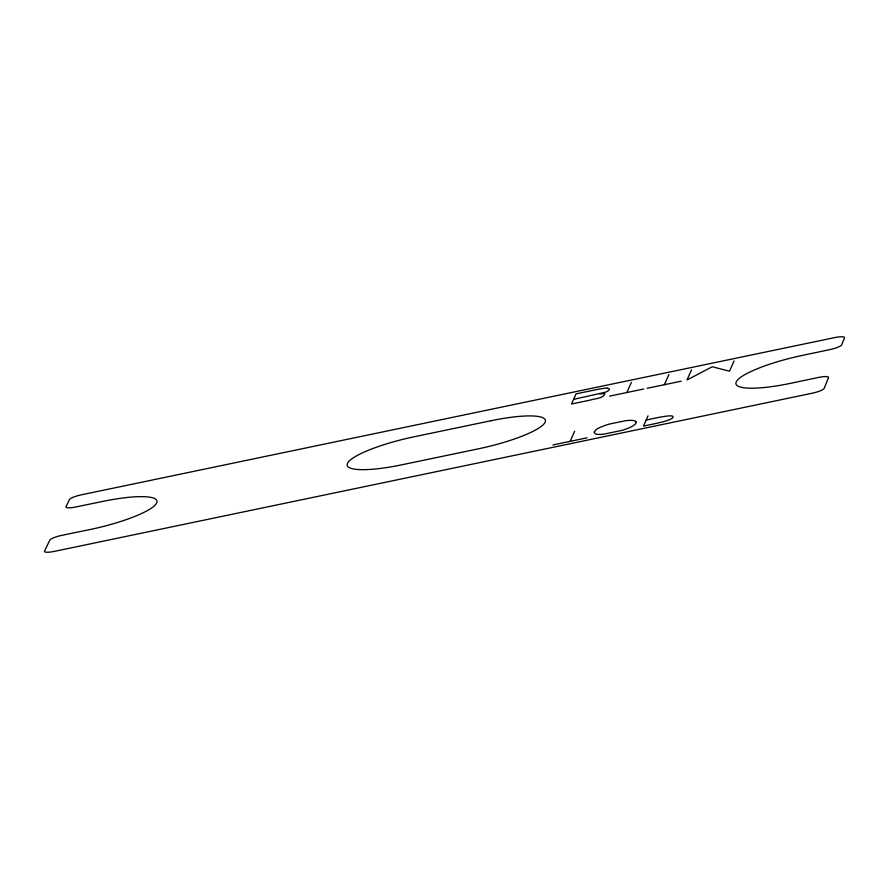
<?xml version="1.0" encoding="UTF-8"?>
<svg xmlns="http://www.w3.org/2000/svg" width="889" height="889" viewBox="0 0 889 889"><rect width="100%" height="100%" fill="white"/><g stroke="black" fill="none" stroke-linecap="round" stroke-linejoin="round"><path stroke-width="1.33" d="M570.16 441.355L574.672 431.176M626.867 392.527L631.379 382.359M648.014 415.841L643.48 426.075L651.581 424.386A76.721 15.169 -13.5 0 0 656.171 423.397L662.872 421.831A19.069 3.767 -13.5 0 0 664.316 421.419L667.295 420.486A12.968 2.567 -13.5 0 0 669.884 419.475A9.201 1.822 -13.5 0 0 671.506 418.619L671.695 418.497A12.49 2.467 -13.5 0 0 672.651 417.619M664.372 384.704L668.884 374.525M691.531 369.78L687.008 379.981L712.245 366.757L729.513 371.202L734.058 360.945M573.783 399.317L605.542 392.182A10.768 2.134 -13.5 0 0 608.054 390.871A23.97 4.734 -13.5 0 0 609.209 389.726A11.757 2.323 -13.5 0 0 609.021 388.749A17.102 3.378 -13.5 0 0 607.22 388.193M646.314 420.019L652.048 418.775A71.253 14.08 -13.5 0 1 656.86 417.774A45.372 8.968 -13.5 0 1 661.405 416.908L665.194 416.308A36.482 7.212 -13.5 0 1 668.261 415.941L670.495 415.841A12.013 2.378 -13.5 0 1 671.317 415.885A10.201 2.011 -13.5 0 1 672.695 416.252L672.94 416.674A28.692 5.667 -13.5 0 1 672.662 417.608M609.621 396.127L643.714 389.015M647.125 388.304L681.207 381.192M552.925 444.945L587.007 437.833M599.764 393.905L604.098 393.627A6.267 1.233 -13.5 0 1 604.876 393.871C603.542 398.605 594.33 398.528 590.174 400.117L571.56 403.995L576.05 393.871L599.197 389.071A17.235 3.412 -13.5 0 1 603.653 388.371A8.69 1.722 -13.5 0 1 607.231 388.193M636.302 422.186L635.313 424.131L632.857 425.953A22.136 4.378 -13.5 0 1 629.701 427.553A20.892 4.134 -13.5 0 1 627.278 428.554L626.401 428.887A18.88 3.734 -13.5 0 1 621.667 430.443L604.042 434.121A18.469 3.645 -13.5 0 1 599.842 434.41L599.119 434.41A20.114 3.978 -13.5 0 1 597.786 434.354A21.769 4.301 -13.5 0 1 595.43 433.932L593.996 432.176L596.497 429.309A21.781 4.301 -13.5 0 1 600.031 427.431L605.009 425.453A19.425 3.834 -13.5 0 1 609.821 423.953L625.978 420.664A18.902 3.734 -13.5 0 1 630.157 420.364L632.235 420.397A21.892 4.323 -13.5 0 1 635.402 421.042L636.302 422.186M828.481 377.658L824.159 388.393A11.346 2.245 -13.5 0 1 812.146 393.238L54.24 551.402A11.346 2.245 -13.5 0 1 44.517 551.102L49.806 540.156A11.346 2.245 -13.5 0 1 62.019 535.311L89.445 529.655A62.374 12.335 -13.5 0 0 156.642 503.03A62.374 12.335 -13.5 0 0 103.157 501.329L75.732 506.986A11.346 2.245 -13.5 0 1 66.008 506.686L69.431 499.596A11.346 2.245 -13.5 0 1 81.644 494.762L834.527 337.642A11.346 2.245 -13.5 0 1 844.506 337.853L841.705 344.799A11.346 2.245 -13.5 0 1 829.693 349.644L802.211 355.444A62.374 12.335 -13.5 0 0 736.148 382.092A62.374 12.335 -13.5 0 0 791.021 383.237L818.502 377.447A11.346 2.245 -13.5 0 1 828.481 377.658M490.95 420.741L414.074 436.788A62.374 12.335 -13.5 0 0 347.455 463.425A62.374 12.335 -13.5 0 0 401.628 464.847L478.504 448.801A62.374 12.335 -13.5 0 0 545.135 422.164A62.374 12.335 -13.5 0 0 490.95 420.741"/></g></svg>
